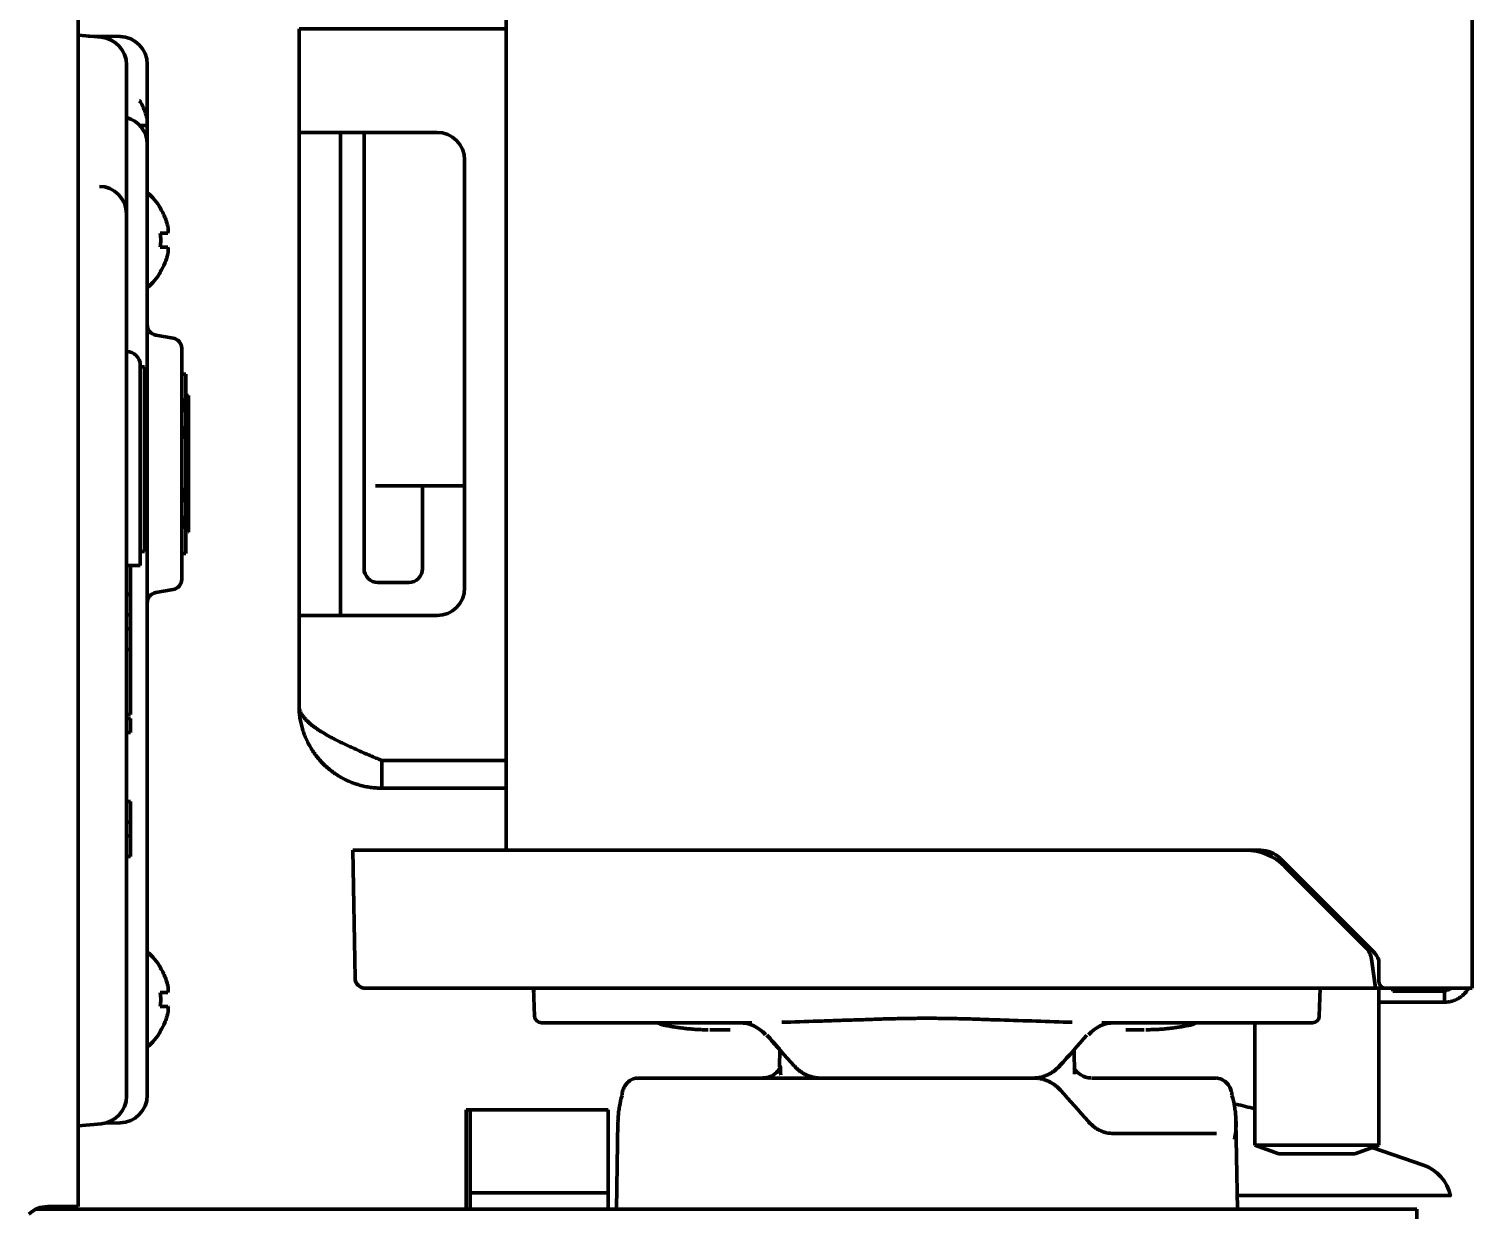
# Model space of a CAD drawing. Header units: inches. Extents: x -3055 to 7244, y 299 to 5591.
# Drawn here: x 5503.6 to 5608.2, y 2144.6 to 2230.1 of the extents above; entities that cross this region are included whole.
import ezdxf

# ---------------------------------------------------------------- set-up
doc = ezdxf.new("R2010")
doc.units = ezdxf.units.IN

msp = doc.modelspace()

# ---------------------------------------------------------------- linework, layer by layer
at = {"linetype": 'Continuous', "lineweight": 70}
for p, q in [((5507.21, 3810.02), (5507.21, 2144.82)), ((5538.21, 2170.63), (5538.21, 3808.63)), ((5608.21, 2160.63), (5608.21, 3808.63)), ((5508.89, 2229.53), (5507.21, 2229.67)), ((5510.25, 2229.57), (5507.93, 2229.61)), ((5529.21, 2230.13), (5523.21, 2230.13)), ((5523.21, 2222.63), (5523.21, 2230.13)), ((5529.21, 2230.13), (5538.21, 2230.13)), ((5510.71, 2227.53), (5510.71, 2222.55)), ((5512.21, 2227.57), (5512.21, 2222.57)), ((5511.66, 2224.92), (5511.69, 2224.92)), ((5510.71, 2222.55), (5510.71, 2157.79)), ((5512.21, 2222.57), (5512.21, 2221.77)), ((5523.21, 2220.63), (5523.21, 2222.63)), ((5529.21, 2222.63), (5523.21, 2222.63)), ((5526.21, 2222.63), (5526.21, 2220.63)), ((5527.92, 2222.63), (5527.92, 2191.03)), ((5529.21, 2222.63), (5533.21, 2222.63)), ((5512.21, 2221.77), (5512.21, 2216.77)), ((5523.21, 2189.63), (5523.21, 2220.63)), ((5526.21, 2189.63), (5526.21, 2220.63)), ((5535.21, 2220.63), (5535.21, 2189.63)), ((5513.16, 2217.12), (5513.19, 2217.12)), ((5512.21, 2216.77), (5512.21, 2157.88)), ((5513.19, 2212.52), (5513.16, 2212.52)), ((5514.09, 2207.73), (5512.83, 2207.95)), ((5514.71, 2206.99), (5514.71, 2190.25)), ((5511.71, 2205.76), (5511.71, 2204.76)), ((5512.01, 2205.65), (5511.71, 2205.65)), ((5512.01, 2204.9), (5512.01, 2205.65)), ((5511.71, 2204.76), (5511.71, 2191.26)), ((5512.01, 2204.9), (5512.01, 2194.51)), ((5515.01, 2205.12), (5514.86, 2205.12)), ((5515.01, 2205.12), (5515.01, 2202.11)), ((5515.21, 2203.57), (5515.01, 2203.57)), ((5515.21, 2203.57), (5515.21, 2193.67)), ((5515.01, 2202.11), (5515.01, 2201.64)), ((5515.01, 2201.64), (5515.01, 2195.61)), ((5529.88, 2197.03), (5528.74, 2197.03)), ((5535.21, 2197.03), (5529.88, 2197.03)), ((5532.16, 2191.03), (5532.16, 2197.03)), ((5515.01, 2195.61), (5515.01, 2195.14)), ((5515.01, 2195.14), (5515.01, 2192.12)), ((5512.01, 2194.51), (5512.01, 2192.26)), ((5511.71, 2192.26), (5512.01, 2192.26)), ((5514.83, 2192.12), (5515.01, 2192.12)), ((5511.71, 2191.26), (5510.71, 2191.26)), ((5511.01, 2191.26), (5511.01, 2189.17)), ((5531.16, 2190.03), (5528.92, 2190.03)), ((5510.71, 2189.17), (5511.01, 2189.17)), ((5510.71, 2189.15), (5511.01, 2189.15)), ((5511.01, 2189.17), (5511.01, 2189.15)), ((5511.01, 2189.15), (5511.01, 2187.67)), ((5512.83, 2189.29), (5514.09, 2189.51)), ((5523.21, 2187.63), (5523.21, 2189.63)), ((5526.21, 2189.63), (5526.21, 2187.63)), ((5510.71, 2187.67), (5511.01, 2187.67)), ((5511.01, 2187.67), (5511.01, 2186.67)), ((5529.21, 2187.63), (5523.21, 2187.63)), ((5523.21, 2181.13), (5523.21, 2187.63)), ((5529.21, 2187.63), (5533.21, 2187.63)), ((5511.01, 2186.67), (5510.71, 2186.67)), ((5511.01, 2186.67), (5511.01, 2185.17)), ((5511.01, 2185.17), (5510.71, 2185.17)), ((5511.01, 2185.17), (5511.01, 2182.47)), ((5511.01, 2182.47), (5511.01, 2180.47)), ((5511.01, 2180.47), (5510.71, 2180.47)), ((5511.01, 2180.17), (5510.71, 2180.17)), ((5511.01, 2180.17), (5511.01, 2179.17)), ((5510.71, 2179.17), (5511.01, 2179.17)), ((5529.21, 2175.13), (5529.21, 2177.13)), ((5538.21, 2177.13), (5529.21, 2177.13)), ((5529.21, 2175.13), (5537.21, 2175.13)), ((5538.21, 2175.13), (5537.21, 2175.13)), ((5510.71, 2174.15), (5511.01, 2174.15)), ((5511.01, 2174.15), (5511.01, 2172.67)), ((5511.01, 2172.67), (5510.71, 2172.67)), ((5511.01, 2172.67), (5511.01, 2171.67)), ((5510.71, 2171.67), (5511.01, 2171.67)), ((5511.01, 2171.67), (5511.01, 2170.17)), ((5511.01, 2170.17), (5510.71, 2170.17)), ((5527.11, 2170.63), (5527.91, 2170.63)), ((5527.27, 2161.36), (5527.11, 2170.63)), ((5527.91, 2170.63), (5535.52, 2170.63)), ((5535.52, 2170.63), (5538.99, 2170.63)), ((5591.81, 2170.63), (5538.99, 2170.63)), ((5591.81, 2170.63), (5592.88, 2170.63)), ((5594.3, 2170.04), (5601.17, 2163.17)), ((5600.49, 2163.6), (5594.63, 2169.46)), ((5601.11, 2161.36), (5600.91, 2162.75)), ((5513.16, 2162.12), (5513.19, 2162.12)), ((5601.46, 2161.13), (5601.46, 2162.46)), ((5528.02, 2160.63), (5528.72, 2160.63)), ((5528.72, 2160.63), (5536.27, 2160.63)), ((5536.27, 2160.63), (5539.08, 2160.63)), ((5538.35, 2160.63), (5538.35, 2160.63)), ((5539.08, 2160.63), (5601.21, 2160.63)), ((5540.21, 2160.63), (5540.22, 2160.44)), ((5540.21, 2160.63), (5540.28, 2158.61)), ((5597.14, 2158.61), (5597.21, 2160.63)), ((5601.11, 2161.36), (5601.21, 2160.63)), ((5601.96, 2160.63), (5601.21, 2160.63)), ((5601.46, 2149.26), (5601.46, 2160.63)), ((5601.96, 2160.63), (5606.21, 2160.63)), ((5602.46, 2160.43), (5602.46, 2160.63)), ((5608.21, 2160.63), (5606.21, 2160.63)), ((5540.22, 2160.35), (5540.22, 2160.44)), ((5601.46, 2159.63), (5606.21, 2159.63)), ((5606.21, 2160.43), (5602.46, 2160.43)), ((5606.21, 2159.63), (5606.21, 2160.43)), ((5510.71, 2157.79), (5510.71, 2152.81)), ((5512.21, 2157.88), (5512.21, 2152.88)), ((5513.19, 2157.52), (5513.16, 2157.52)), ((5546.01, 2158.13), (5540.78, 2158.13)), ((5542.41, 2158.13), (5542.41, 2158.13)), ((5556.03, 2158.13), (5546.79, 2158.13)), ((5552.97, 2157.63), (5554.44, 2157.63)), ((5590.63, 2158.13), (5581.39, 2158.13)), ((5583.12, 2157.63), (5584.45, 2157.63)), ((5596.64, 2158.13), (5591.42, 2158.13)), ((5592.46, 2158.13), (5592.46, 2149.26)), ((5558.05, 2156.17), (5558.03, 2154.94)), ((5579.4, 2154.4), (5579.37, 2156.17)), ((5547.79, 2154.12), (5576.46, 2154.12)), ((5576.4, 2154.13), (5561.02, 2154.13)), ((5580.63, 2154.12), (5589.63, 2154.12)), ((5535.61, 2151.82), (5535.31, 2151.82)), ((5535.31, 2151.82), (5535.31, 2144.62)), ((5535.61, 2151.82), (5535.61, 2145.82)), ((5545.61, 2151.82), (5535.61, 2151.82)), ((5545.61, 2145.82), (5545.61, 2151.82)), ((5508.89, 2150.82), (5507.21, 2150.67)), ((5510.25, 2150.88), (5509.13, 2150.86)), ((5546.32, 2150.99), (5546.21, 2144.62)), ((5591.21, 2144.62), (5591.1, 2150.99)), ((5582.11, 2150.12), (5589.7, 2150.12)), ((5592.46, 2149.26), (5594.21, 2148.63)), ((5592.46, 2149.26), (5601.46, 2149.26)), ((5599.71, 2148.63), (5601.46, 2149.26)), ((5604.68, 2147.82), (5600.97, 2149.09)), ((5594.21, 2148.63), (5596.96, 2148.63)), ((5596.96, 2148.63), (5599.71, 2148.63)), ((5535.61, 2145.82), (5535.61, 2144.62)), ((5545.61, 2145.82), (5535.61, 2145.82)), ((5545.61, 2144.62), (5545.61, 2145.82)), ((5591.19, 2145.62), (5605.61, 2145.62)), ((5504.13, 2144.62), (5604.21, 2144.62)), ((5505.21, 2144.82), (5505.01, 2144.82)), ((5505.21, 2144.82), (5505.21, 2144.62)), ((5507.21, 2144.82), (5505.21, 2144.82)), ((5598.71, 2144.63), (5598.71, 2144.62)), ((5598.71, 2144.62), (5598.71, 2144.63)), ((5604.21, 2144.62), (5604.21, 2142.82))]:
    msp.add_line(p, q, dxfattribs=at)
for centre, radius, start, end in [((5508.71, 2227.53), 2, 0, 85), ((5510.21, 2227.57), 2, 0, 89), ((5510.21, 2221.77), 2, 0, 75.5221), ((5533.21, 2220.63), 2, 0, 90), ((5508.71, 2216.72), 2, 0, 89), ((5509.09, 2214.62), 4.8, 31.5837, 49.4583), ((5509.41, 2214.82), 3.78, 0.0035, 7.6041), ((5509.41, 2214.82), 3.78, 352.3959, 359.9965), ((5509.09, 2215.02), 4.8, 310.5417, 328.4186), ((5512.96, 2208.69), 0.75, 180, 260), ((5513.96, 2206.99), 0.75, 0, 80), ((5510.71, 2205.76), 1, 0, 90), ((5528.92, 2191.03), 1, 180, 270), ((5531.16, 2191.03), 1, 270, 0), ((5513.96, 2190.25), 0.75, 280, 0), ((5512.96, 2188.55), 0.75, 100, 180), ((5533.21, 2189.63), 2, 270, 0), ((5591.81, 2166.63), 4, 45, 90), ((5592.88, 2168.63), 2, 45, 90), ((5509.09, 2159.62), 4.8, 31.5837, 49.4583), ((5599.43, 2162.54), 1.5, 8, 45), ((5600.46, 2162.46), 1, 0, 45), ((5528.02, 2161.38), 0.75, 181, 270), ((5601.96, 2161.13), 0.5, 180, 270), ((5509.41, 2159.82), 3.78, 0.0035, 7.6041), ((5509.41, 2159.82), 3.78, 352.3959, 359.9965), ((5540.78, 2158.63), 0.5, 182, 270), ((5596.64, 2158.63), 0.5, 270, 358), ((5509.09, 2160.02), 4.8, 310.5417, 328.4186), ((5549.74, 2158.96), 1, 236.5061, 260), ((5587.68, 2158.96), 1, 280, 303.4939), ((5508.71, 2152.81), 2, 275, 0), ((5510.21, 2152.88), 2, 271, 0), ((5582.07, 2113.27), 40, 74.9377, 76.9284), ((5603.71, 2144.98), 3, 12.4208, 71.1364), ((5505.01, 2142.82), 2, 90, 133.35), ((5505.21, 2146.62), 2, 270, 295.8398)]:
    msp.add_arc(centre, radius, start, end, dxfattribs=at)
for centre, major_axis, ratio, start_param, end_param in [((5555.12, 2155.63), (0, -2.5), 0.999999, 2.277122, 3.141536), ((5582.31, 2155.63), (0, 2.5), 1, 0.000038, 0.863047), ((5555.12, 2155.63), (0, -2.5), 1, 2.278375, 2.380254), ((5568.1, 2156.83), (-20.53, 20.53), 0.267949, 1.289503, 1.395147), ((5578.7, 2156.83), (32.09, -27.79), 0.353553, 4.31099, 4.345394), ((5569.32, 2156.83), (20.53, 20.53), 0.267949, 4.888038, 4.993682), ((5547.61, 2152.86), (-0.961, 0.275), 0.857313, 0.005538, 0.30176), ((5569.65, 2151.04), (-20.67, 20.67), 0.267914, 4.448733, 4.553711), ((5589.82, 2152.86), (-0.961, -0.275), 0.857313, 2.839833, 3.140084)]:
    msp.add_ellipse(centre, major_axis=major_axis, ratio=ratio, start_param=start_param, end_param=end_param, dxfattribs=at)
for points, degree in [([(5512.21, 2223.62), (5512.19, 2223.68), (5512.16, 2223.79), (5512.11, 2223.95), (5512.06, 2224.11), (5512, 2224.26), (5511.93, 2224.41), (5511.86, 2224.57), (5511.77, 2224.74), (5511.7, 2224.86), (5511.66, 2224.92)], 3), ([(5513.71, 2215.82), (5513.69, 2215.88), (5513.66, 2215.99), (5513.61, 2216.15), (5513.56, 2216.31), (5513.5, 2216.46), (5513.43, 2216.61), (5513.36, 2216.77), (5513.27, 2216.94), (5513.2, 2217.06), (5513.16, 2217.12)], 3), ([(5513.71, 2215.32), (5513.71, 2215.35), (5513.72, 2215.39), (5513.72, 2215.47), (5513.72, 2215.54), (5513.72, 2215.61), (5513.72, 2215.68), (5513.72, 2215.75), (5513.71, 2215.8), (5513.71, 2215.82)], 3), ([(5513.71, 2214.32), (5513.69, 2214.32), (5513.66, 2214.32), (5513.61, 2214.32), (5513.56, 2214.32), (5513.5, 2214.32), (5513.43, 2214.32), (5513.36, 2214.32), (5513.27, 2214.32), (5513.2, 2214.32), (5513.16, 2214.32)], 3), ([(5513.71, 2213.82), (5513.71, 2213.85), (5513.72, 2213.9), (5513.72, 2213.97), (5513.72, 2214.05), (5513.72, 2214.12), (5513.72, 2214.19), (5513.72, 2214.25), (5513.71, 2214.3), (5513.71, 2214.32)], 3), ([(5515.01, 2194.06), (5515.11, 2193.87), (5515.2, 2193.68)], 2), ([(5523.21, 2181.13), (5523.21, 2180.99), (5523.22, 2180.72), (5523.26, 2180.31), (5523.33, 2179.91), (5523.43, 2179.51), (5523.55, 2179.12), (5523.7, 2178.74), (5523.88, 2178.37), (5524.08, 2178.01), (5524.31, 2177.66), (5524.55, 2177.34), (5524.82, 2177.03), (5525.11, 2176.74), (5525.42, 2176.47), (5525.75, 2176.22), (5526.09, 2176), (5526.45, 2175.8), (5526.82, 2175.62), (5527.2, 2175.47), (5527.59, 2175.35), (5527.99, 2175.25), (5528.39, 2175.18), (5528.8, 2175.14), (5529.08, 2175.13), (5529.21, 2175.13)], 3), ([(5529.21, 2177.13), (5529.07, 2177.19), (5528.78, 2177.31), (5528.36, 2177.49), (5527.94, 2177.67), (5527.52, 2177.85), (5527.11, 2178.04), (5526.72, 2178.22), (5526.34, 2178.4), (5525.97, 2178.58), (5525.61, 2178.76), (5525.28, 2178.95), (5524.97, 2179.13), (5524.67, 2179.31), (5524.41, 2179.49), (5524.16, 2179.67), (5523.94, 2179.85), (5523.75, 2180.04), (5523.59, 2180.22), (5523.45, 2180.4), (5523.34, 2180.58), (5523.27, 2180.76), (5523.22, 2180.95), (5523.21, 2181.07), (5523.21, 2181.13)], 3), ([(5513.71, 2160.82), (5513.69, 2160.88), (5513.66, 2160.99), (5513.61, 2161.15), (5513.56, 2161.31), (5513.5, 2161.46), (5513.43, 2161.61), (5513.36, 2161.77), (5513.27, 2161.94), (5513.2, 2162.06), (5513.16, 2162.12)], 3), ([(5513.71, 2160.32), (5513.71, 2160.35), (5513.72, 2160.39), (5513.72, 2160.47), (5513.72, 2160.54), (5513.72, 2160.61), (5513.72, 2160.68), (5513.72, 2160.75), (5513.71, 2160.8), (5513.71, 2160.82)], 3), ([(5513.71, 2159.32), (5513.69, 2159.32), (5513.66, 2159.32), (5513.61, 2159.32), (5513.56, 2159.32), (5513.5, 2159.32), (5513.43, 2159.32), (5513.36, 2159.32), (5513.27, 2159.32), (5513.2, 2159.32), (5513.16, 2159.32)], 3), ([(5513.71, 2158.82), (5513.71, 2158.85), (5513.72, 2158.9), (5513.72, 2158.97), (5513.72, 2159.05), (5513.72, 2159.12), (5513.72, 2159.19), (5513.72, 2159.25), (5513.71, 2159.3), (5513.71, 2159.32)], 3), ([(5546.39, 2158.13), (5546.33, 2158.13), (5546.2, 2158.13), (5546.07, 2158.13), (5546.01, 2158.13)], 3), ([(5558.11, 2154.37), (5558.1, 2154.95)], 1)]:
    msp.add_open_spline(points, degree=degree, dxfattribs=at)
for points, knots in [([(5511.66, 2223.12), (5511.78, 2223.12), (5511.89, 2223.12), (5512.03, 2223.12), (5512.07, 2223.12), (5512.15, 2223.12), (5512.18, 2223.12), (5512.21, 2223.12)], [0, 0, 0, 0, 0.5, 0.5, 0.75, 0.75, 1, 1, 1, 1]), ([(5513.16, 2215.32), (5513.28, 2215.32), (5513.39, 2215.32), (5513.53, 2215.32), (5513.57, 2215.32), (5513.65, 2215.32), (5513.68, 2215.32), (5513.71, 2215.32)], [0, 0, 0, 0, 0.5, 0.5, 0.75, 0.75, 1, 1, 1, 1]), ([(5513.16, 2212.52), (5513.28, 2212.73), (5513.39, 2212.94), (5513.53, 2213.26), (5513.57, 2213.37), (5513.65, 2213.59), (5513.68, 2213.71), (5513.71, 2213.82)], [0, 0, 0, 0, 0.5, 0.5, 0.75, 0.75, 1, 1, 1, 1]), ([(5514.8, 2203.35), (5514.84, 2203.2), (5514.88, 2203.05), (5514.92, 2202.87), (5514.92, 2202.83), (5514.94, 2202.77), (5514.94, 2202.73), (5514.96, 2202.64), (5514.97, 2202.57), (5514.99, 2202.37), (5515.01, 2202.24), (5515.01, 2202.11)], [0, 0, 0, 0, 0.367214, 0.367214, 0.446312, 0.446312, 0.52541, 0.52541, 0.683607, 0.683607, 1, 1, 1, 1]), ([(5515.01, 2201.64), (5515, 2201.38), (5514.97, 2201.11), (5514.88, 2200.71), (5514.85, 2200.57), (5514.81, 2200.42)], [0, 0, 0, 0, 0.639156, 0.639156, 1, 1, 1, 1]), ([(5514.8, 2196.85), (5514.84, 2196.7), (5514.88, 2196.55), (5514.92, 2196.37), (5514.92, 2196.33), (5514.94, 2196.27), (5514.94, 2196.23), (5514.96, 2196.14), (5514.97, 2196.07), (5514.99, 2195.87), (5515.01, 2195.74), (5515.01, 2195.61)], [0, 0, 0, 0, 0.367214, 0.367214, 0.446312, 0.446312, 0.52541, 0.52541, 0.683607, 0.683607, 1, 1, 1, 1]), ([(5515.21, 2193.67), (5515.21, 2193.67), (5515.2, 2193.69), (5515.18, 2193.76), (5515.18, 2193.78), (5515.17, 2193.82), (5515.17, 2193.83), (5515.17, 2193.84), (5515.17, 2193.87), (5515.16, 2193.9), (5515.16, 2193.96), (5515.15, 2194), (5515.15, 2194.1), (5515.14, 2194.16), (5515.13, 2194.27), (5515.13, 2194.34), (5515.12, 2194.42), (5515.12, 2194.44), (5515.12, 2194.47), (5515.12, 2194.49), (5515.12, 2194.55), (5515.12, 2194.58), (5515.11, 2194.77), (5515.1, 2194.94), (5515.08, 2195.22), (5515.08, 2195.31), (5515.07, 2195.46), (5515.07, 2195.51), (5515.07, 2195.61), (5515.07, 2195.66), (5515.05, 2195.93), (5515.05, 2196.15), (5515.03, 2196.61), (5515.02, 2196.85), (5515.01, 2197.09)], [0, 0, 0, 0, 0.125, 0.125, 0.1875, 0.1875, 0.203125, 0.203125, 0.21875, 0.25, 0.25, 0.3125, 0.3125, 0.375, 0.375, 0.4375, 0.4375, 0.453125, 0.453125, 0.46875, 0.46875, 0.5, 0.5, 0.625, 0.625, 0.6875, 0.6875, 0.71875, 0.71875, 0.75, 0.75, 0.875, 0.875, 1, 1, 1, 1]), ([(5515.01, 2195.14), (5515, 2194.88), (5514.97, 2194.61), (5514.88, 2194.21), (5514.85, 2194.07), (5514.81, 2193.92)], [0, 0, 0, 0, 0.639156, 0.639156, 1, 1, 1, 1]), ([(5606.72, 2160.62), (5606.7, 2160.61), (5606.63, 2160.59), (5606.54, 2160.55), (5606.43, 2160.51), (5606.32, 2160.47), (5606.25, 2160.44), (5606.21, 2160.43)], [0, 0, 0, 0, 0.163262, 0.372446, 0.581631, 0.790815, 1, 1, 1, 1]), ([(5606.21, 2159.63), (5606.25, 2159.63), (5606.32, 2159.63), (5606.42, 2159.64), (5606.53, 2159.65), (5606.63, 2159.67), (5606.73, 2159.69), (5606.83, 2159.72), (5606.93, 2159.76), (5607.03, 2159.8), (5607.12, 2159.84), (5607.21, 2159.89), (5607.3, 2159.95), (5607.39, 2160.01), (5607.47, 2160.07), (5607.55, 2160.14), (5607.63, 2160.21), (5607.7, 2160.29), (5607.77, 2160.37), (5607.83, 2160.45), (5607.88, 2160.52), (5607.91, 2160.57), (5607.92, 2160.59)], [0, 0, 0, 0, 0.051154, 0.102308, 0.153462, 0.204617, 0.255771, 0.306925, 0.358079, 0.409233, 0.460387, 0.511542, 0.562696, 0.61385, 0.665004, 0.716158, 0.767312, 0.818467, 0.869621, 0.920775, 0.971929, 1, 1, 1, 1]), ([(5513.16, 2160.32), (5513.28, 2160.32), (5513.39, 2160.32), (5513.53, 2160.32), (5513.57, 2160.32), (5513.65, 2160.32), (5513.68, 2160.32), (5513.71, 2160.32)], [0, 0, 0, 0, 0.5, 0.5, 0.75, 0.75, 1, 1, 1, 1]), ([(5513.16, 2157.52), (5513.28, 2157.73), (5513.39, 2157.94), (5513.53, 2158.26), (5513.57, 2158.37), (5513.65, 2158.59), (5513.68, 2158.71), (5513.71, 2158.82)], [0, 0, 0, 0, 0.5, 0.5, 0.75, 0.75, 1, 1, 1, 1]), ([(5546.79, 2158.13), (5546.72, 2158.13), (5546.66, 2158.13), (5546.52, 2158.13), (5546.45, 2158.13), (5546.39, 2158.13)], [0, 0, 0, 0, 0.5, 0.5, 1, 1, 1, 1]), ([(5549.57, 2157.98), (5549.57, 2157.98), (5549.57, 2157.98), (5549.58, 2157.97), (5549.59, 2157.97), (5549.6, 2157.97), (5549.61, 2157.97), (5549.64, 2157.96), (5549.69, 2157.96), (5549.76, 2157.94), (5549.77, 2157.94), (5549.81, 2157.93), (5549.82, 2157.93), (5549.88, 2157.92), (5549.92, 2157.91), (5550.05, 2157.89), (5550.14, 2157.87), (5550.26, 2157.85)], [0, 0, 0, 0, 0.11692, 0.11692, 0.179997, 0.179997, 0.243074, 0.243074, 0.495383, 0.495383, 0.55846, 0.55846, 0.621537, 0.621537, 0.747691, 0.747691, 1, 1, 1, 1]), ([(5550.26, 2157.85), (5550.33, 2157.84), (5550.42, 2157.83), (5550.59, 2157.8), (5550.68, 2157.79), (5550.87, 2157.76), (5550.97, 2157.75), (5551.13, 2157.73), (5551.18, 2157.72), (5551.26, 2157.71), (5551.29, 2157.71), (5551.34, 2157.7), (5551.48, 2157.69), (5551.74, 2157.67), (5551.98, 2157.65), (5552.16, 2157.64), (5552.22, 2157.64), (5552.32, 2157.64), (5552.35, 2157.64), (5552.41, 2157.63), (5552.57, 2157.63), (5552.73, 2157.63), (5552.86, 2157.63)], [0, 0, 0, 0, 0.125, 0.125, 0.25, 0.25, 0.375, 0.375, 0.4375, 0.4375, 0.46875, 0.46875, 0.5, 0.625, 0.75, 0.75, 0.8125, 0.8125, 0.84375, 0.84375, 0.875, 1, 1, 1, 1]), ([(5555.12, 2158.13), (5555.12, 2158.13), (5555.11, 2158.13), (5555.13, 2158.13), (5555.14, 2158.13), (5555.18, 2158.13), (5555.2, 2158.13), (5555.24, 2158.13), (5555.26, 2158.13), (5555.3, 2158.13), (5555.32, 2158.13), (5555.38, 2158.13), (5555.42, 2158.13), (5555.52, 2158.13), (5555.58, 2158.13), (5555.75, 2158.13), (5555.88, 2158.13), (5556.03, 2158.13)], [0, 0, 0, 0, 0.125, 0.125, 0.25, 0.25, 0.375, 0.375, 0.4375, 0.4375, 0.5, 0.5, 0.625, 0.625, 0.75, 0.75, 1, 1, 1, 1]), ([(5556.81, 2157.48), (5556.82, 2157.48), (5556.82, 2157.47), (5556.88, 2157.41), (5556.93, 2157.35), (5556.99, 2157.29)], [0, 0, 0, 0, 0.045004, 0.045004, 1, 1, 1, 1]), ([(5558.19, 2158.17), (5559.06, 2158.19), (5559.92, 2158.22), (5561.23, 2158.26), (5561.67, 2158.28), (5562.55, 2158.31), (5562.99, 2158.32), (5563.64, 2158.34), (5563.86, 2158.35), (5564.3, 2158.36), (5564.52, 2158.37), (5565.18, 2158.39), (5565.63, 2158.41), (5566.51, 2158.43), (5566.95, 2158.44), (5567.61, 2158.45), (5567.83, 2158.45), (5568.27, 2158.46), (5568.49, 2158.46), (5569.16, 2158.46), (5569.6, 2158.45), (5570.48, 2158.44), (5570.92, 2158.43), (5571.81, 2158.41), (5572.25, 2158.39), (5572.91, 2158.37), (5573.13, 2158.36), (5573.57, 2158.35), (5573.79, 2158.34), (5574.88, 2158.31), (5575.76, 2158.28), (5577.5, 2158.22), (5578.37, 2158.19), (5579.23, 2158.17)], [0, 0, 0, 0, 0.125, 0.125, 0.1875, 0.1875, 0.25, 0.25, 0.28125, 0.28125, 0.3125, 0.3125, 0.375, 0.375, 0.4375, 0.4375, 0.46875, 0.46875, 0.5, 0.5, 0.5625, 0.5625, 0.625, 0.625, 0.6875, 0.6875, 0.71875, 0.71875, 0.75, 0.75, 0.875, 0.875, 1, 1, 1, 1]), ([(5581.39, 2158.13), (5581.43, 2158.13), (5581.47, 2158.13), (5581.54, 2158.13), (5581.57, 2158.13), (5581.67, 2158.13), (5581.73, 2158.13), (5581.85, 2158.13), (5581.9, 2158.13), (5581.98, 2158.13), (5582, 2158.13), (5582.03, 2158.13)], [0, 0, 0, 0, 0.14085, 0.14085, 0.2817, 0.2817, 0.5634, 0.5634, 0.8451, 0.8451, 1, 1, 1, 1]), ([(5584.56, 2157.63), (5584.63, 2157.63), (5584.69, 2157.63), (5584.82, 2157.63), (5584.89, 2157.63), (5585.07, 2157.64), (5585.32, 2157.64), (5585.56, 2157.66), (5585.74, 2157.67), (5585.79, 2157.68), (5585.88, 2157.68), (5585.91, 2157.69), (5585.97, 2157.69), (5586.11, 2157.71), (5586.35, 2157.73), (5586.55, 2157.76), (5586.69, 2157.78), (5586.76, 2157.79), (5586.83, 2157.8), (5586.88, 2157.81), (5586.9, 2157.81), (5587.01, 2157.83), (5587.09, 2157.84), (5587.17, 2157.85)], [0, 0, 0, 0, 0.0625, 0.0625, 0.125, 0.125, 0.25, 0.375, 0.375, 0.4375, 0.4375, 0.46875, 0.46875, 0.5, 0.625, 0.75, 0.75, 0.8125, 0.84375, 0.84375, 0.875, 0.875, 1, 1, 1, 1]), ([(5587.17, 2157.85), (5587.28, 2157.87), (5587.48, 2157.91), (5587.62, 2157.93), (5587.69, 2157.95), (5587.71, 2157.95), (5587.73, 2157.95), (5587.75, 2157.96), (5587.78, 2157.96), (5587.82, 2157.97), (5587.84, 2157.97), (5587.85, 2157.97), (5587.85, 2157.98), (5587.86, 2157.98), (5587.86, 2157.98), (5587.86, 2157.98)], [0, 0, 0, 0, 0.251715, 0.50343, 0.50343, 0.566359, 0.566359, 0.629288, 0.629288, 0.755145, 0.881003, 0.881003, 0.943932, 0.943932, 1, 1, 1, 1]), ([(5591.03, 2158.13), (5590.97, 2158.13), (5590.9, 2158.13), (5590.77, 2158.13), (5590.7, 2158.13), (5590.63, 2158.13)], [0, 0, 0, 0, 0.5, 0.5, 1, 1, 1, 1]), ([(5591.42, 2158.13), (5591.38, 2158.13), (5591.35, 2158.13), (5591.29, 2158.13), (5591.25, 2158.13), (5591.16, 2158.13), (5591.09, 2158.13), (5591.03, 2158.13)], [0, 0, 0, 0, 0.25, 0.25, 0.5, 0.5, 1, 1, 1, 1]), ([(5558.1, 2154.94), (5558.1, 2154.94), (5558.1, 2154.95), (5558.04, 2154.78), (5557.71, 2154.4), (5557.18, 2154.14), (5556.91, 2154.14), (5556.81, 2154.15)], [0, 0, 0, 0, 0.056296, 0.267068, 0.523221, 0.827781, 1, 1, 1, 1]), ([(5561.02, 2154.13), (5560.93, 2154.13), (5560.84, 2154.13), (5560.66, 2154.15), (5560.49, 2154.18), (5560.31, 2154.23), (5560.19, 2154.27), (5560.14, 2154.28), (5560.06, 2154.32), (5560.02, 2154.34), (5559.89, 2154.39), (5559.81, 2154.43), (5559.7, 2154.5), (5559.66, 2154.53), (5559.6, 2154.57), (5559.58, 2154.58), (5559.54, 2154.6), (5559.45, 2154.67), (5559.29, 2154.8), (5559.16, 2154.94), (5559.1, 2155.01)], [0, 0, 0, 0, 0.125, 0.125, 0.25, 0.375, 0.375, 0.4375, 0.4375, 0.5, 0.5, 0.625, 0.625, 0.6875, 0.6875, 0.71875, 0.71875, 0.75, 0.875, 1, 1, 1, 1]), ([(5578.33, 2155.01), (5578.26, 2154.94), (5578.2, 2154.87), (5578.06, 2154.75), (5577.92, 2154.63), (5577.77, 2154.53), (5577.67, 2154.47), (5577.65, 2154.46), (5577.61, 2154.44), (5577.59, 2154.43), (5577.53, 2154.39), (5577.49, 2154.37), (5577.37, 2154.32), (5577.29, 2154.29), (5577.16, 2154.24), (5577.11, 2154.23), (5577.03, 2154.21), (5576.98, 2154.19), (5576.85, 2154.17), (5576.67, 2154.14), (5576.5, 2154.13), (5576.4, 2154.13)], [0, 0, 0, 0, 0.125, 0.125, 0.25, 0.375, 0.375, 0.40625, 0.40625, 0.4375, 0.4375, 0.5, 0.5, 0.625, 0.625, 0.6875, 0.6875, 0.75, 0.75, 0.875, 1, 1, 1, 1]), ([(5580.59, 2154.15), (5580.46, 2154.14), (5580.12, 2154.17), (5579.57, 2154.52), (5579.4, 2154.78), (5579.36, 2154.86)], [0, 0, 0, 0, 0.255554, 0.71196, 1, 1, 1, 1]), ([(5547.78, 2154.1), (5547.72, 2154.11), (5547.53, 2154.12), (5547.23, 2153.99), (5546.95, 2153.75), (5546.77, 2153.47), (5546.68, 2153.28), (5546.65, 2153.14), (5546.65, 2153.12)], [0, 0, 0, 0, 0.093232, 0.324501, 0.52409, 0.722083, 0.962761, 1, 1, 1, 1]), ([(5576.46, 2154.12), (5576.55, 2154.12), (5576.64, 2154.12), (5576.81, 2154.1), (5576.99, 2154.07), (5577.16, 2154.02), (5577.29, 2153.98), (5577.33, 2153.97), (5577.42, 2153.93), (5577.46, 2153.92), (5577.58, 2153.86), (5577.66, 2153.82), (5577.78, 2153.75), (5577.82, 2153.72), (5577.88, 2153.69), (5577.9, 2153.67), (5577.93, 2153.65), (5578.03, 2153.58), (5578.19, 2153.45), (5578.32, 2153.31), (5578.38, 2153.24)], [0, 0, 0, 0, 0.125, 0.125, 0.25, 0.375, 0.375, 0.4375, 0.4375, 0.5, 0.5, 0.625, 0.625, 0.6875, 0.6875, 0.71875, 0.71875, 0.75, 0.875, 1, 1, 1, 1]), ([(5590.76, 2153.13), (5590.75, 2153.22), (5590.68, 2153.43), (5590.5, 2153.74), (5590.17, 2154), (5589.86, 2154.13), (5589.68, 2154.11), (5589.64, 2154.1)], [0, 0, 0, 0, 0.214365, 0.467238, 0.69838, 0.931216, 1, 1, 1, 1]), ([(5546.32, 2150.99), (5546.33, 2151.08), (5546.33, 2151.18), (5546.34, 2151.41), (5546.35, 2151.54), (5546.39, 2151.81), (5546.41, 2151.94), (5546.48, 2152.34), (5546.54, 2152.61), (5546.62, 2152.87)], [0, 0, 0, 0, 0.153932, 0.153932, 0.365449, 0.365449, 0.576966, 0.576966, 1, 1, 1, 1]), ([(5591, 2149.68), (5591.04, 2149.94), (5591.08, 2150.21), (5591.11, 2150.74), (5591.11, 2151.01), (5591.08, 2151.41), (5591.07, 2151.54), (5591.04, 2151.81), (5591.02, 2151.94), (5590.95, 2152.34), (5590.88, 2152.61), (5590.81, 2152.87)], [0, 0, 0, 0, 0.25, 0.25, 0.5, 0.5, 0.625, 0.625, 0.75, 0.75, 1, 1, 1, 1]), ([(5580.38, 2151), (5580.44, 2150.93), (5580.57, 2150.8), (5580.77, 2150.62), (5580.91, 2150.52), (5581, 2150.47), (5581.02, 2150.45), (5581.05, 2150.43), (5581.07, 2150.42), (5581.13, 2150.39), (5581.17, 2150.37), (5581.28, 2150.31), (5581.35, 2150.28), (5581.47, 2150.24), (5581.52, 2150.22), (5581.58, 2150.2), (5581.62, 2150.19), (5581.64, 2150.19), (5581.73, 2150.16), (5581.88, 2150.13), (5582.03, 2150.12), (5582.11, 2150.12)], [0, 0, 0, 0, 0.125, 0.25, 0.375, 0.375, 0.40625, 0.40625, 0.4375, 0.4375, 0.5, 0.5, 0.625, 0.625, 0.6875, 0.71875, 0.71875, 0.75, 0.75, 0.875, 1, 1, 1, 1]), ([(5605.61, 2145.62), (5605.67, 2145.62), (5605.74, 2145.62), (5605.84, 2145.62), (5605.87, 2145.62), (5605.92, 2145.62), (5605.93, 2145.62), (5605.97, 2145.62), (5605.98, 2145.62), (5606.06, 2145.62), (5606.12, 2145.62), (5606.2, 2145.62), (5606.23, 2145.62), (5606.27, 2145.62), (5606.28, 2145.62), (5606.31, 2145.62), (5606.32, 2145.62), (5606.38, 2145.62), (5606.42, 2145.62), (5606.47, 2145.62), (5606.48, 2145.62), (5606.5, 2145.62), (5606.51, 2145.62), (5606.53, 2145.62), (5606.55, 2145.62), (5606.59, 2145.62), (5606.61, 2145.62), (5606.62, 2145.62), (5606.63, 2145.62), (5606.63, 2145.62), (5606.64, 2145.62), (5606.64, 2145.62), (5606.64, 2145.62), (5606.64, 2145.62)], [0, 0, 0, 0, 0.12555, 0.12555, 0.188325, 0.188325, 0.219713, 0.219713, 0.251101, 0.251101, 0.376651, 0.376651, 0.439426, 0.439426, 0.470814, 0.470814, 0.502201, 0.502201, 0.627752, 0.627752, 0.659139, 0.659139, 0.690527, 0.690527, 0.753302, 0.753302, 0.878852, 0.878852, 0.91024, 0.91024, 0.941627, 0.941627, 1, 1, 1, 1])]:
    msp.add_open_spline(points, degree=3, knots=knots, dxfattribs=at)

doc.saveas('drawing.dxf')
